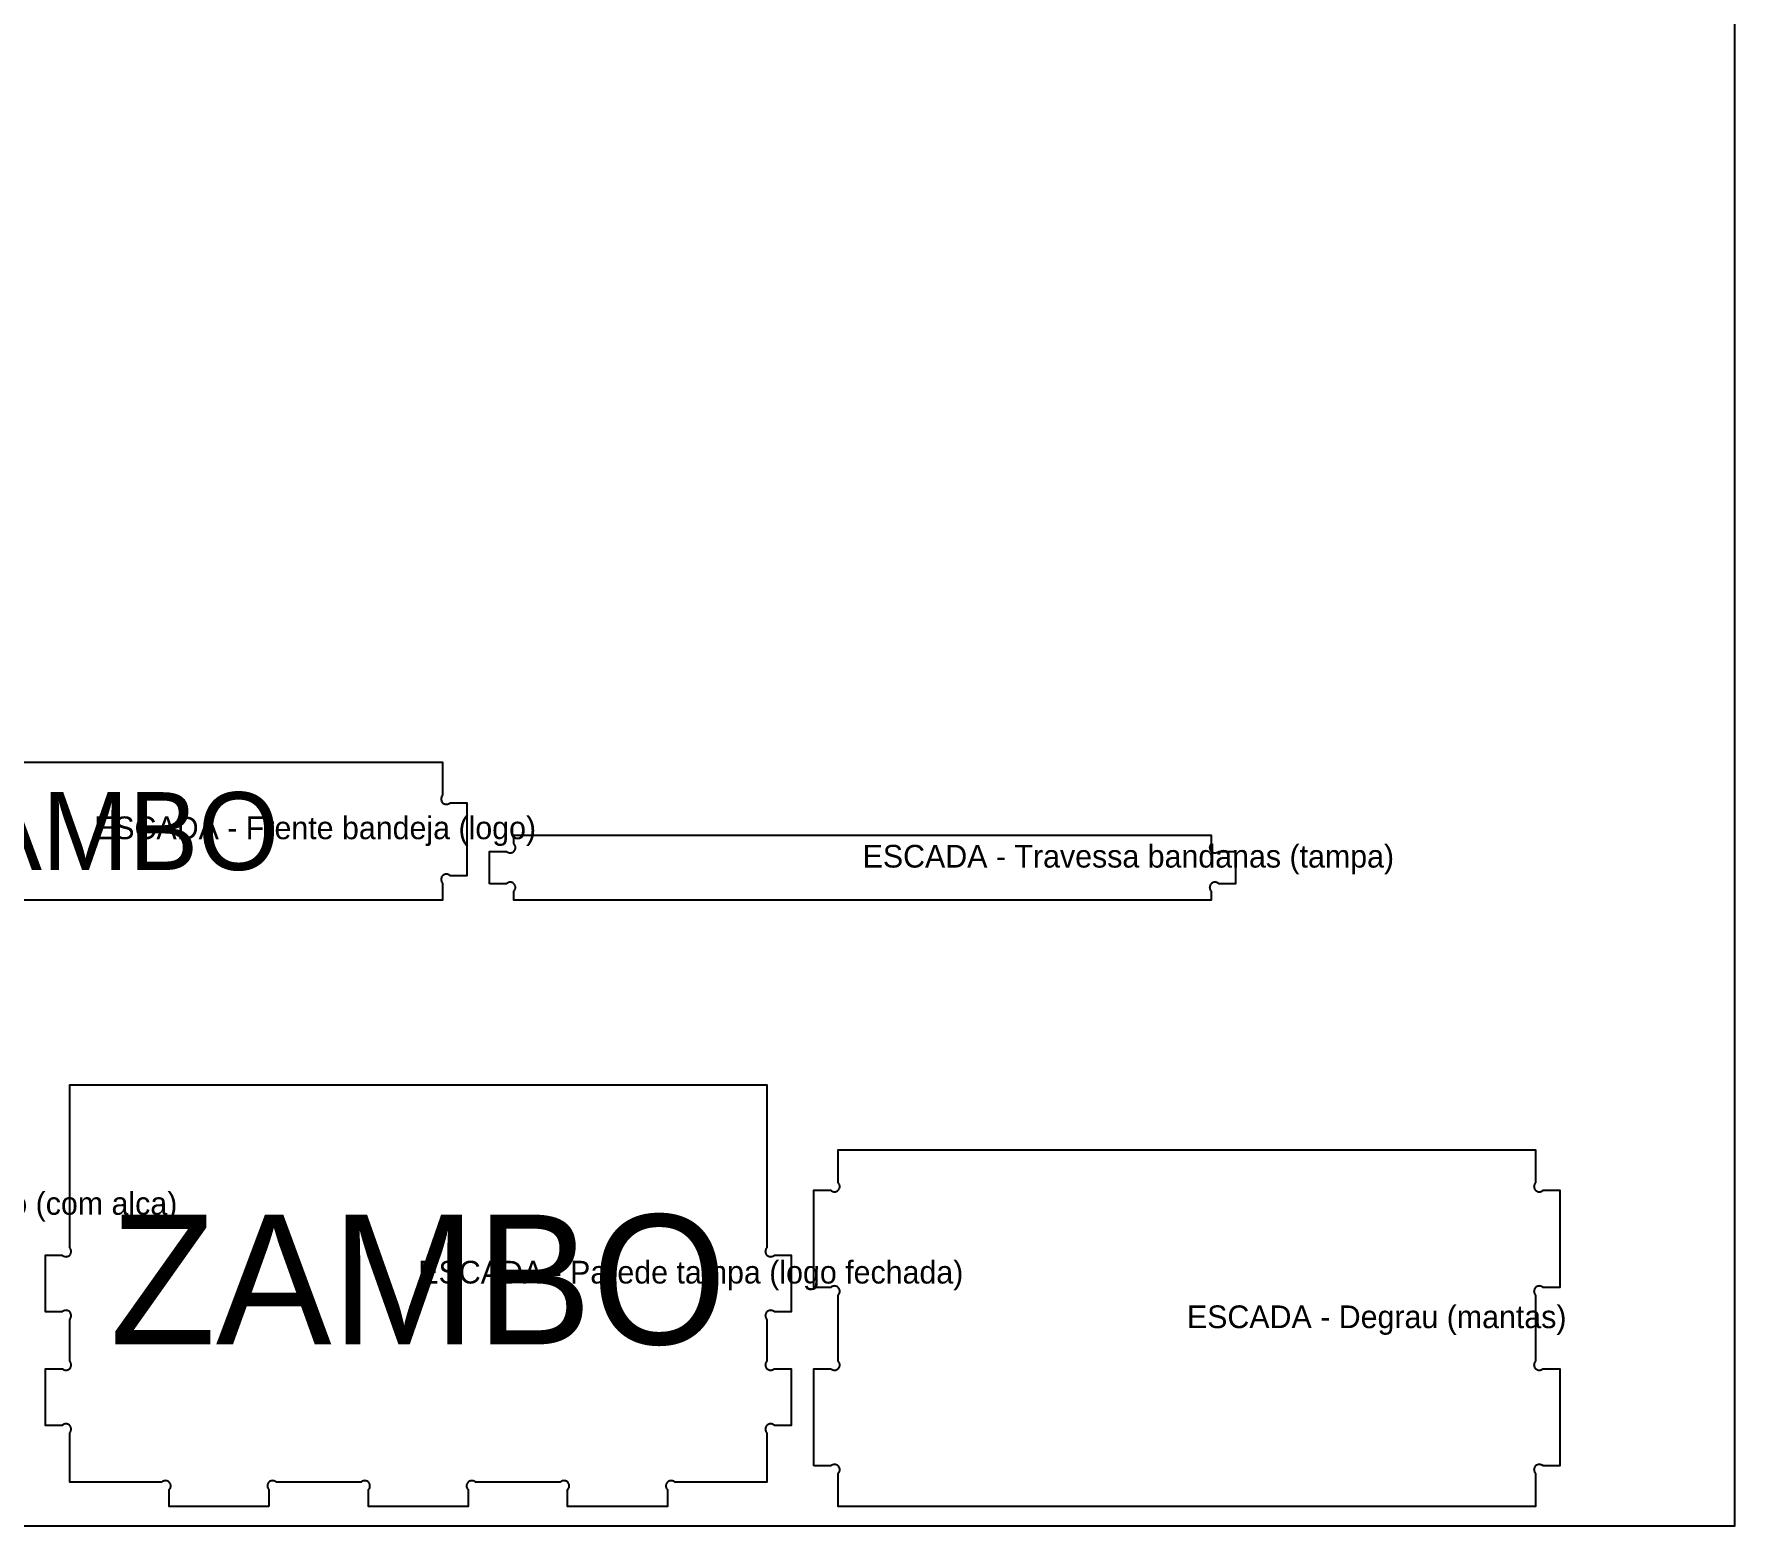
# Model space of a CAD drawing. Header units: millimetres. Extents: x 0 to 2750, y 0 to 1840.
# Drawn here: x 1701 to 2750, y 0 to 920 of the extents above; entities that cross this region are included whole.
import ezdxf
from ezdxf.enums import TextEntityAlignment as Align

# ---------------------------------------------------------------- set-up
doc = ezdxf.new("R2010")
doc.units = ezdxf.units.MM
for name, color, linetype in [('CHAPA_NAO_CORTAR', 8, 'Continuous'), ('CORTE_EXTERNO', 1, 'Continuous'), ('ETIQUETAS_NAO_CORTAR', 8, 'Continuous'), ('GRAVACAO', 3, 'Continuous')]:
    doc.layers.add(name, color=color, linetype=linetype)

msp = doc.modelspace()

# ---------------------------------------------------------------- linework, layer by layer
at = {"layer": 'CHAPA_NAO_CORTAR'}
msp.add_lwpolyline([(0, 0), (2750, 0), (2750, 1840), (0, 1840)], close=True, dxfattribs=at)
at = {"layer": 'CORTE_EXTERNO'}
msp.add_lwpolyline([(1523, 471), (1953, 471), (1953, 450.6), (1952.8, 450.4), (1952.6, 450.1), (1952.4, 449.8), (1952.3, 449.5), (1952.2, 449.2), (1952.1, 448.9), (1952.1, 448.6), (1952, 448.3), (1952.1, 448), (1952.1, 447.7), (1952.2, 447.4), (1952.3, 447.1), (1952.4, 446.8), (1952.6, 446.5), (1952.8, 446.2), (1953, 446), (1953.2, 445.8), (1953.5, 445.6), (1953.8, 445.4), (1954.1, 445.3), (1954.4, 445.2), (1954.7, 445.1), (1955, 445.1), (1955.3, 445), (1955.6, 445.1), (1955.9, 445.1), (1956.2, 445.2), (1956.5, 445.3), (1956.8, 445.4), (1957.1, 445.6), (1957.4, 445.8), (1957.6, 446), (1968, 446), (1968, 401), (1957.6, 401), (1957.4, 401.2), (1957.1, 401.4), (1956.8, 401.6), (1956.5, 401.7), (1956.2, 401.8), (1955.9, 401.9), (1955.6, 401.9), (1955.3, 402), (1955, 401.9), (1954.7, 401.9), (1954.4, 401.8), (1954.1, 401.7), (1953.8, 401.6), (1953.5, 401.4), (1953.2, 401.2), (1953, 401), (1952.8, 400.8), (1952.6, 400.5), (1952.4, 400.2), (1952.3, 399.9), (1952.2, 399.6), (1952.1, 399.3), (1952.1, 399), (1952, 398.7), (1952.1, 398.4), (1952.1, 398.1), (1952.2, 397.8), (1952.3, 397.5), (1952.4, 397.2), (1952.6, 396.9), (1952.8, 396.6), (1953, 396.4), (1953, 386), (1523, 386)], dxfattribs=at)
for points in [[(1982, 396), (1982, 416), (1992.4, 416), (1992.4, 416), (1992.6, 415.8), (1992.9, 415.6), (1993.2, 415.4), (1993.5, 415.3), (1993.8, 415.2), (1994.1, 415.1), (1994.4, 415.1), (1994.7, 415), (1995, 415.1), (1995.3, 415.1), (1995.6, 415.2), (1995.9, 415.3), (1996.2, 415.4), (1996.5, 415.6), (1996.8, 415.8), (1997, 416), (1997.2, 416.2), (1997.4, 416.5), (1997.6, 416.8), (1997.7, 417.1), (1997.8, 417.4), (1997.9, 417.7), (1997.9, 418), (1998, 418.3), (1997.9, 418.6), (1997.9, 418.9), (1997.8, 419.2), (1997.7, 419.5), (1997.6, 419.8), (1997.4, 420.1), (1997.2, 420.4), (1997, 420.6), (1997, 426), (2427, 426), (2427, 420.6), (2426.8, 420.4), (2426.6, 420.1), (2426.4, 419.8), (2426.3, 419.5), (2426.2, 419.2), (2426.1, 418.9), (2426.1, 418.6), (2426, 418.3), (2426.1, 418), (2426.1, 417.7), (2426.2, 417.4), (2426.3, 417.1), (2426.4, 416.8), (2426.6, 416.5), (2426.8, 416.2), (2427, 416), (2427.2, 415.8), (2427.5, 415.6), (2427.8, 415.4), (2428.1, 415.3), (2428.4, 415.2), (2428.7, 415.1), (2429, 415.1), (2429.3, 415), (2429.6, 415.1), (2429.9, 415.1), (2430.2, 415.2), (2430.5, 415.3), (2430.8, 415.4), (2431.1, 415.6), (2431.4, 415.8), (2431.6, 416), (2431.6, 416), (2442, 416), (2442, 396), (2431.6, 396), (2431.4, 396.2), (2431.1, 396.4), (2430.8, 396.6), (2430.5, 396.7), (2430.2, 396.8), (2429.9, 396.9), (2429.6, 396.9), (2429.3, 397), (2429, 396.9), (2428.7, 396.9), (2428.4, 396.8), (2428.1, 396.7), (2427.8, 396.6), (2427.5, 396.4), (2427.2, 396.2), (2427, 396), (2426.8, 395.8), (2426.6, 395.5), (2426.4, 395.2), (2426.3, 394.9), (2426.2, 394.6), (2426.1, 394.3), (2426.1, 394), (2426, 393.7), (2426.1, 393.4), (2426.1, 393.1), (2426.2, 392.8), (2426.3, 392.5), (2426.4, 392.2), (2426.6, 391.9), (2426.8, 391.6), (2427, 391.4), (2427, 386), (1997, 386), (1997, 391.4), (1997.2, 391.6), (1997.4, 391.9), (1997.6, 392.2), (1997.7, 392.5), (1997.8, 392.8), (1997.9, 393.1), (1997.9, 393.4), (1998, 393.7), (1997.9, 394), (1997.9, 394.3), (1997.8, 394.6), (1997.7, 394.9), (1997.6, 395.2), (1997.4, 395.5), (1997.2, 395.8), (1997, 396), (1997, 396), (1997, 396), (1996.8, 396.2), (1996.5, 396.4), (1996.2, 396.6), (1995.9, 396.7), (1995.6, 396.8), (1995.3, 396.9), (1995, 396.9), (1994.7, 397), (1994.4, 396.9), (1994.1, 396.9), (1993.8, 396.8), (1993.5, 396.7), (1993.2, 396.6), (1992.9, 396.4), (1992.6, 396.2), (1992.4, 396), (1982, 396)], [(1845.9, 12), (1784.4, 12), (1784.4, 22.4), (1784.6, 22.6), (1784.8, 22.9), (1785, 23.2), (1785.1, 23.5), (1785.2, 23.8), (1785.3, 24.1), (1785.4, 24.4), (1785.4, 24.7), (1785.4, 25), (1785.3, 25.3), (1785.2, 25.6), (1785.1, 25.9), (1785, 26.2), (1784.8, 26.5), (1784.6, 26.8), (1784.4, 27), (1784.2, 27.2), (1783.9, 27.4), (1783.7, 27.6), (1783.4, 27.7), (1783.1, 27.8), (1782.8, 27.9), (1782.4, 27.9), (1782.1, 28), (1781.8, 27.9), (1781.5, 27.9), (1781.2, 27.8), (1780.9, 27.7), (1780.6, 27.6), (1780.3, 27.4), (1780.1, 27.2), (1779.8, 27), (1723, 27), (1723, 57.4), (1723.2, 57.6), (1723.4, 57.9), (1723.6, 58.2), (1723.7, 58.5), (1723.8, 58.8), (1723.9, 59.1), (1723.9, 59.4), (1724, 59.7), (1723.9, 60), (1723.9, 60.3), (1723.8, 60.6), (1723.7, 60.9), (1723.6, 61.2), (1723.4, 61.5), (1723.2, 61.8), (1723, 62), (1723, 62), (1722.8, 62.2), (1722.5, 62.4), (1722.2, 62.6), (1721.9, 62.7), (1721.6, 62.8), (1721.3, 62.9), (1721, 62.9), (1720.7, 63), (1720.4, 62.9), (1720.1, 62.9), (1719.8, 62.8), (1719.5, 62.7), (1719.2, 62.6), (1718.9, 62.4), (1718.6, 62.2), (1718.4, 62), (1708, 62), (1708, 97), (1718.4, 97), (1718.6, 96.8), (1718.9, 96.6), (1719.2, 96.4), (1719.5, 96.3), (1719.8, 96.2), (1720.1, 96.1), (1720.4, 96.1), (1720.7, 96), (1721, 96.1), (1721.3, 96.1), (1721.6, 96.2), (1721.9, 96.3), (1722.2, 96.4), (1722.5, 96.6), (1722.8, 96.8), (1723, 97), (1723.2, 97.2), (1723.4, 97.5), (1723.6, 97.8), (1723.7, 98.1), (1723.8, 98.4), (1723.9, 98.7), (1723.9, 99), (1724, 99.3), (1723.9, 99.6), (1723.9, 99.9), (1723.8, 100.2), (1723.7, 100.5), (1723.6, 100.8), (1723.4, 101.1), (1723.2, 101.4), (1723, 101.6), (1723, 127.4), (1723.2, 127.6), (1723.4, 127.9), (1723.6, 128.2), (1723.7, 128.5), (1723.8, 128.8), (1723.9, 129.1), (1723.9, 129.4), (1724, 129.7), (1723.9, 130), (1723.9, 130.3), (1723.8, 130.6), (1723.7, 130.9), (1723.6, 131.2), (1723.4, 131.5), (1723.2, 131.8), (1723, 132), (1723, 132), (1722.8, 132.2), (1722.5, 132.4), (1722.2, 132.6), (1721.9, 132.7), (1721.6, 132.8), (1721.3, 132.9), (1721, 132.9), (1720.7, 133), (1720.4, 132.9), (1720.1, 132.9), (1719.8, 132.8), (1719.5, 132.7), (1719.2, 132.6), (1718.9, 132.4), (1718.6, 132.2), (1718.4, 132), (1708, 132), (1708, 167), (1718.4, 167), (1718.6, 166.8), (1718.9, 166.6), (1719.2, 166.4), (1719.5, 166.3), (1719.8, 166.2), (1720.1, 166.1), (1720.4, 166.1), (1720.7, 166), (1721, 166.1), (1721.3, 166.1), (1721.6, 166.2), (1721.9, 166.3), (1722.2, 166.4), (1722.5, 166.6), (1722.8, 166.8), (1723, 167), (1723.2, 167.2), (1723.4, 167.5), (1723.6, 167.8), (1723.7, 168.1), (1723.8, 168.4), (1723.9, 168.7), (1723.9, 169), (1724, 169.3), (1723.9, 169.6), (1723.9, 169.9), (1723.8, 170.2), (1723.7, 170.5), (1723.6, 170.8), (1723.4, 171.1), (1723.2, 171.4), (1723, 171.6), (1723, 272), (2153, 272), (2153, 171.6), (2152.8, 171.4), (2152.6, 171.1), (2152.4, 170.8), (2152.3, 170.5), (2152.2, 170.2), (2152.1, 169.9), (2152.1, 169.6), (2152, 169.3), (2152.1, 169), (2152.1, 168.7), (2152.2, 168.4), (2152.3, 168.1), (2152.4, 167.8), (2152.6, 167.5), (2152.8, 167.2), (2153, 167), (2153.2, 166.8), (2153.5, 166.6), (2153.8, 166.4), (2154.1, 166.3), (2154.4, 166.2), (2154.7, 166.1), (2155, 166.1), (2155.3, 166), (2155.6, 166.1), (2155.9, 166.1), (2156.2, 166.2), (2156.5, 166.3), (2156.8, 166.4), (2157.1, 166.6), (2157.4, 166.8), (2157.6, 167), (2168, 167), (2168, 132), (2157.6, 132), (2157.4, 132.2), (2157.1, 132.4), (2156.8, 132.6), (2156.5, 132.7), (2156.2, 132.8), (2155.9, 132.9), (2155.6, 132.9), (2155.3, 133), (2155, 132.9), (2154.7, 132.9), (2154.4, 132.8), (2154.1, 132.7), (2153.8, 132.6), (2153.5, 132.4), (2153.2, 132.2), (2153, 132), (2152.8, 131.8), (2152.6, 131.5), (2152.4, 131.2), (2152.3, 130.9), (2152.2, 130.6), (2152.1, 130.3), (2152.1, 130), (2152, 129.7), (2152.1, 129.4), (2152.1, 129.1), (2152.2, 128.8), (2152.3, 128.5), (2152.4, 128.2), (2152.6, 127.9), (2152.8, 127.6), (2153, 127.4), (2153, 101.6), (2152.8, 101.4), (2152.6, 101.1), (2152.4, 100.8), (2152.3, 100.5), (2152.2, 100.2), (2152.1, 99.9), (2152.1, 99.6), (2152, 99.3), (2152.1, 99), (2152.1, 98.7), (2152.2, 98.4), (2152.3, 98.1), (2152.4, 97.8), (2152.6, 97.5), (2152.8, 97.2), (2153, 97), (2153.2, 96.8), (2153.5, 96.6), (2153.8, 96.4), (2154.1, 96.3), (2154.4, 96.2), (2154.7, 96.1), (2155, 96.1), (2155.3, 96), (2155.6, 96.1), (2155.9, 96.1), (2156.2, 96.2), (2156.5, 96.3), (2156.8, 96.4), (2157.1, 96.6), (2157.4, 96.8), (2157.6, 97), (2168, 97), (2168, 62), (2157.6, 62), (2157.4, 62.2), (2157.1, 62.4), (2156.8, 62.6), (2156.5, 62.7), (2156.2, 62.8), (2155.9, 62.9), (2155.6, 62.9), (2155.3, 63), (2155, 62.9), (2154.7, 62.9), (2154.4, 62.8), (2154.1, 62.7), (2153.8, 62.6), (2153.5, 62.4), (2153.2, 62.2), (2153, 62), (2152.8, 61.8), (2152.6, 61.5), (2152.4, 61.2), (2152.3, 60.9), (2152.2, 60.6), (2152.1, 60.3), (2152.1, 60), (2152, 59.7), (2152.1, 59.4), (2152.1, 59.1), (2152.2, 58.8), (2152.3, 58.5), (2152.4, 58.2), (2152.6, 57.9), (2152.8, 57.6), (2153, 57.4), (2153, 27), (2096.2, 27), (2095.9, 27.2), (2095.7, 27.4), (2095.4, 27.6), (2095.1, 27.7), (2094.8, 27.8), (2094.5, 27.9), (2094.2, 27.9), (2093.9, 28), (2093.6, 27.9), (2093.2, 27.9), (2092.9, 27.8), (2092.6, 27.7), (2092.3, 27.6), (2092.1, 27.4), (2091.8, 27.2), (2091.6, 27), (2091.4, 26.8), (2091.2, 26.5), (2091, 26.2), (2090.9, 25.9), (2090.8, 25.6), (2090.7, 25.3), (2090.6, 25), (2090.6, 24.7), (2090.6, 24.4), (2090.7, 24.1), (2090.8, 23.8), (2090.9, 23.5), (2091, 23.2), (2091.2, 22.9), (2091.4, 22.6), (2091.6, 22.4), (2091.6, 12), (2030.1, 12), (2030.1, 22.4), (2030.4, 22.6), (2030.5, 22.9), (2030.7, 23.2), (2030.8, 23.5), (2031, 23.8), (2031, 24.1), (2031.1, 24.4), (2031.1, 24.7), (2031.1, 25), (2031, 25.3), (2031, 25.6), (2030.8, 25.9), (2030.7, 26.2), (2030.5, 26.5), (2030.4, 26.8), (2030.1, 27), (2029.9, 27.2), (2029.7, 27.4), (2029.4, 27.6), (2029.1, 27.7), (2028.8, 27.8), (2028.5, 27.9), (2028.2, 27.9), (2027.8, 28), (2027.5, 27.9), (2027.2, 27.9), (2026.9, 27.8), (2026.6, 27.7), (2026.3, 27.6), (2026, 27.4), (2025.8, 27.2), (2025.5, 27), (1973.3, 27), (1973.1, 27.2), (1972.8, 27.4), (1972.5, 27.6), (1972.3, 27.7), (1972, 27.8), (1971.6, 27.9), (1971.3, 27.9), (1971, 28), (1970.7, 27.9), (1970.4, 27.9), (1970.1, 27.8), (1969.8, 27.7), (1969.5, 27.6), (1969.2, 27.4), (1969, 27.2), (1968.7, 27), (1968.5, 26.8), (1968.3, 26.5), (1968.1, 26.2), (1968, 25.9), (1967.9, 25.6), (1967.8, 25.3), (1967.8, 25), (1967.8, 24.7), (1967.8, 24.4), (1967.8, 24.1), (1967.9, 23.8), (1968, 23.5), (1968.1, 23.2), (1968.3, 22.9), (1968.5, 22.6), (1968.7, 22.4), (1968.7, 12), (1907.3, 12), (1907.3, 22.4), (1907.5, 22.6), (1907.7, 22.9), (1907.9, 23.2), (1908, 23.5), (1908.1, 23.8), (1908.2, 24.1), (1908.2, 24.4), (1908.2, 24.7), (1908.2, 25), (1908.2, 25.3), (1908.1, 25.6), (1908, 25.9), (1907.9, 26.2), (1907.7, 26.5), (1907.5, 26.8), (1907.3, 27), (1907, 27.2), (1906.8, 27.4), (1906.5, 27.6), (1906.2, 27.7), (1905.9, 27.8), (1905.6, 27.9), (1905.3, 27.9), (1905, 28), (1904.7, 27.9), (1904.4, 27.9), (1904, 27.8), (1903.7, 27.7), (1903.5, 27.6), (1903.2, 27.4), (1902.9, 27.2), (1902.7, 27), (1850.5, 27), (1850.2, 27.2), (1850, 27.4), (1849.7, 27.6), (1849.4, 27.7), (1849.1, 27.8), (1848.8, 27.9), (1848.5, 27.9), (1848.2, 28), (1847.8, 27.9), (1847.5, 27.9), (1847.2, 27.8), (1846.9, 27.7), (1846.6, 27.6), (1846.3, 27.4), (1846.1, 27.2), (1845.9, 27), (1845.6, 26.8), (1845.5, 26.5), (1845.3, 26.2), (1845.2, 25.9), (1845, 25.6), (1845, 25.3), (1844.9, 25), (1844.9, 24.7), (1844.9, 24.4), (1845, 24.1), (1845, 23.8), (1845.2, 23.5), (1845.3, 23.2), (1845.5, 22.9), (1845.6, 22.6), (1845.9, 22.4), (1845.9, 12)], [(2182, 37), (2182, 97), (2192.4, 97), (2192.6, 96.8), (2192.9, 96.6), (2193.2, 96.4), (2193.5, 96.3), (2193.8, 96.2), (2194.1, 96.1), (2194.4, 96.1), (2194.7, 96), (2195, 96.1), (2195.3, 96.1), (2195.6, 96.2), (2195.9, 96.3), (2196.2, 96.4), (2196.5, 96.6), (2196.8, 96.8), (2197, 97), (2197.2, 97.2), (2197.4, 97.5), (2197.6, 97.8), (2197.7, 98.1), (2197.8, 98.4), (2197.9, 98.7), (2197.9, 99), (2198, 99.3), (2197.9, 99.6), (2197.9, 99.9), (2197.8, 100.2), (2197.7, 100.5), (2197.6, 100.8), (2197.4, 101.1), (2197.2, 101.4), (2197, 101.6), (2197, 142.4), (2197.2, 142.6), (2197.4, 142.9), (2197.6, 143.2), (2197.7, 143.5), (2197.8, 143.8), (2197.9, 144.1), (2197.9, 144.4), (2198, 144.7), (2197.9, 145), (2197.9, 145.3), (2197.8, 145.6), (2197.7, 145.9), (2197.6, 146.2), (2197.4, 146.5), (2197.2, 146.8), (2197, 147), (2197, 147), (2196.8, 147.2), (2196.5, 147.4), (2196.2, 147.6), (2195.9, 147.7), (2195.6, 147.8), (2195.3, 147.9), (2195, 147.9), (2194.7, 148), (2194.4, 147.9), (2194.1, 147.9), (2193.8, 147.8), (2193.5, 147.7), (2193.2, 147.6), (2192.9, 147.4), (2192.6, 147.2), (2192.4, 147), (2182, 147), (2182, 207), (2192.4, 207), (2192.6, 206.8), (2192.9, 206.6), (2193.2, 206.4), (2193.5, 206.3), (2193.8, 206.2), (2194.1, 206.1), (2194.4, 206.1), (2194.7, 206), (2195, 206.1), (2195.3, 206.1), (2195.6, 206.2), (2195.9, 206.3), (2196.2, 206.4), (2196.5, 206.6), (2196.8, 206.8), (2197, 207), (2197.2, 207.2), (2197.4, 207.5), (2197.6, 207.8), (2197.7, 208.1), (2197.8, 208.4), (2197.9, 208.7), (2197.9, 209), (2198, 209.3), (2197.9, 209.6), (2197.9, 209.9), (2197.8, 210.2), (2197.7, 210.5), (2197.6, 210.8), (2197.4, 211.1), (2197.2, 211.4), (2197, 211.6), (2197, 232), (2627, 232), (2627, 211.6), (2626.8, 211.4), (2626.6, 211.1), (2626.4, 210.8), (2626.3, 210.5), (2626.2, 210.2), (2626.1, 209.9), (2626.1, 209.6), (2626, 209.3), (2626.1, 209), (2626.1, 208.7), (2626.2, 208.4), (2626.3, 208.1), (2626.4, 207.8), (2626.6, 207.5), (2626.8, 207.2), (2627, 207), (2627.2, 206.8), (2627.5, 206.6), (2627.8, 206.4), (2628.1, 206.3), (2628.4, 206.2), (2628.7, 206.1), (2629, 206.1), (2629.3, 206), (2629.6, 206.1), (2629.9, 206.1), (2630.2, 206.2), (2630.5, 206.3), (2630.8, 206.4), (2631.1, 206.6), (2631.4, 206.8), (2631.6, 207), (2642, 207), (2642, 147), (2631.6, 147), (2631.4, 147.2), (2631.1, 147.4), (2630.8, 147.6), (2630.5, 147.7), (2630.2, 147.8), (2629.9, 147.9), (2629.6, 147.9), (2629.3, 148), (2629, 147.9), (2628.7, 147.9), (2628.4, 147.8), (2628.1, 147.7), (2627.8, 147.6), (2627.5, 147.4), (2627.2, 147.2), (2627, 147), (2626.8, 146.8), (2626.6, 146.5), (2626.4, 146.2), (2626.3, 145.9), (2626.2, 145.6), (2626.1, 145.3), (2626.1, 145), (2626, 144.7), (2626.1, 144.4), (2626.1, 144.1), (2626.2, 143.8), (2626.3, 143.5), (2626.4, 143.2), (2626.6, 142.9), (2626.8, 142.6), (2627, 142.4), (2627, 101.6), (2626.8, 101.4), (2626.6, 101.1), (2626.4, 100.8), (2626.3, 100.5), (2626.2, 100.2), (2626.1, 99.9), (2626.1, 99.6), (2626, 99.3), (2626.1, 99), (2626.1, 98.7), (2626.2, 98.4), (2626.3, 98.1), (2626.4, 97.8), (2626.6, 97.5), (2626.8, 97.2), (2627, 97), (2627.2, 96.8), (2627.5, 96.6), (2627.8, 96.4), (2628.1, 96.3), (2628.4, 96.2), (2628.7, 96.1), (2629, 96.1), (2629.3, 96), (2629.6, 96.1), (2629.9, 96.1), (2630.2, 96.2), (2630.5, 96.3), (2630.8, 96.4), (2631.1, 96.6), (2631.4, 96.8), (2631.6, 97), (2642, 97), (2642, 37), (2631.6, 37), (2631.4, 37.2), (2631.1, 37.4), (2630.8, 37.6), (2630.5, 37.7), (2630.2, 37.8), (2629.9, 37.9), (2629.6, 37.9), (2629.3, 38), (2629, 37.9), (2628.7, 37.9), (2628.4, 37.8), (2628.1, 37.7), (2627.8, 37.6), (2627.5, 37.4), (2627.2, 37.2), (2627, 37), (2626.8, 36.8), (2626.6, 36.5), (2626.4, 36.2), (2626.3, 35.9), (2626.2, 35.6), (2626.1, 35.3), (2626.1, 35), (2626, 34.7), (2626.1, 34.4), (2626.1, 34.1), (2626.2, 33.8), (2626.3, 33.5), (2626.4, 33.2), (2626.6, 32.9), (2626.8, 32.6), (2627, 32.4), (2627, 12), (2197, 12), (2197, 32.4), (2197.2, 32.6), (2197.4, 32.9), (2197.6, 33.2), (2197.7, 33.5), (2197.8, 33.8), (2197.9, 34.1), (2197.9, 34.4), (2198, 34.7), (2197.9, 35), (2197.9, 35.3), (2197.8, 35.6), (2197.7, 35.9), (2197.6, 36.2), (2197.4, 36.5), (2197.2, 36.8), (2197, 37), (2197, 37), (2196.8, 37.2), (2196.5, 37.4), (2196.2, 37.6), (2195.9, 37.7), (2195.6, 37.8), (2195.3, 37.9), (2195, 37.9), (2194.7, 38), (2194.4, 37.9), (2194.1, 37.9), (2193.8, 37.8), (2193.5, 37.7), (2193.2, 37.6), (2192.9, 37.4), (2192.6, 37.2), (2192.4, 37), (2182, 37)]]:
    msp.add_lwpolyline(points, close=True, dxfattribs=at)

# ---------------------------------------------------------------- texts
at = {"layer": 'ETIQUETAS_NAO_CORTAR'}
for s, p in [('ESCADA - Frente bandeja (logo)', (1738, 423.5)), ('ESCADA - Travessa bandanas (tampa)', (2212, 406)), ('ESCADA - Lateral corpo (com alça)', (1493.9, 191.9)), ('ESCADA - Parede tampa (logo fechada)', (1938, 149.5)), ('ESCADA - Degrau (mantas)', (2412, 122))]:
    msp.add_text(s, height=14, dxfattribs=at).set_placement(p)
at = {"layer": 'GRAVACAO'}
for height, p in [(48, (1738, 428.5)), (80, (1938, 152))]:
    msp.add_text('ZAMBO', height=height, dxfattribs=at).set_placement(p, align=Align.MIDDLE_CENTER)

doc.saveas('drawing.dxf')
